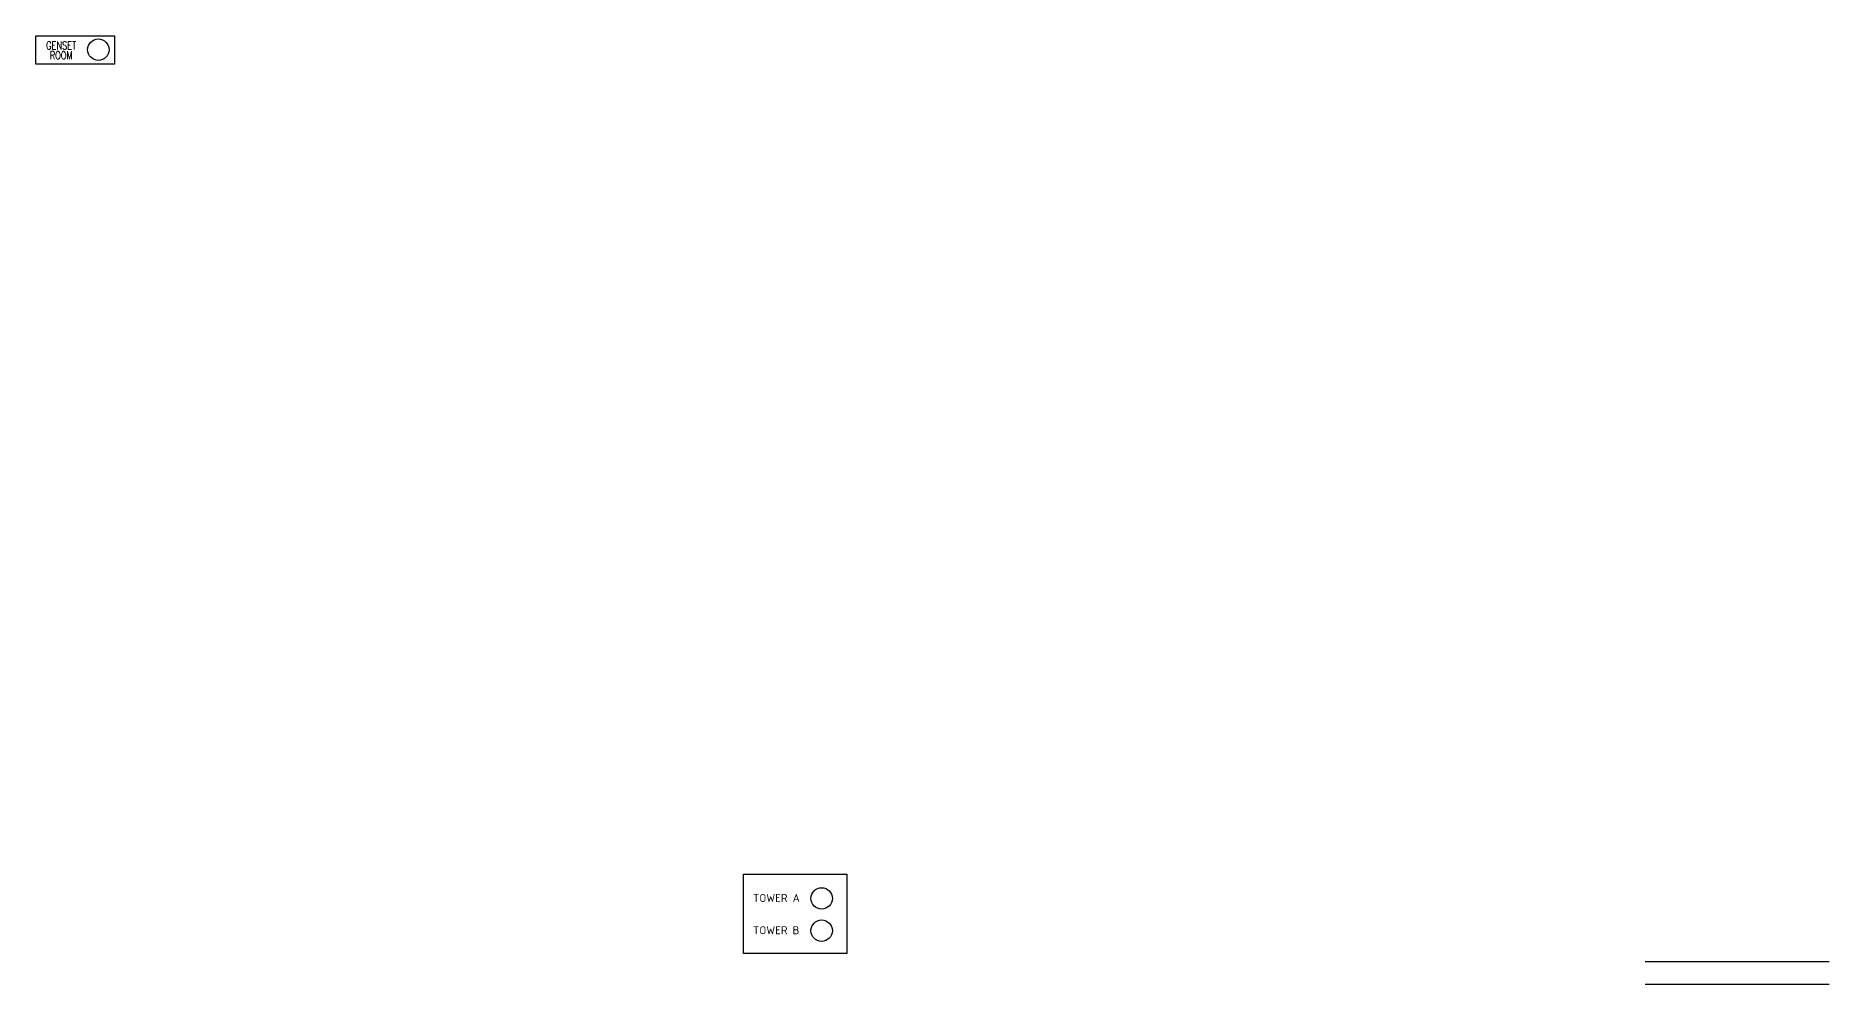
# Model space of a CAD drawing. Extents: x -2888 to 8486, y -2377 to 1555.
# Drawn here: x 7984 to 8486, y 418 to 683 of the extents above; entities that cross this region are included whole.
import ezdxf
from ezdxf.enums import TextEntityAlignment as Align

# ---------------------------------------------------------------- set-up
doc = ezdxf.new("R2010")
doc.units = 0
doc.layers.get('0').update_dxf_attribs({"linetype": 'CONTINUOUS'})
doc.layers.add('EXIST_ROAD', color=6, linetype='CONTINUOUS')
doc.layers.add('MIMIC_SIZE', color=7, linetype='CONTINUOUS')
doc.styles.add('ISOC', font='isocpeur.ttf')
doc.styles.add('PLOT02__REVB$0$NARROW', font='SIMPLEX', dxfattribs={"width": 0.75})

msp = doc.modelspace()

# ---------------------------------------------------------------- linework, layer by layer
at = {"linetype": 'BYBLOCK'}
for p, q in [((8434.188, 424.391, -0.399), (8485.622, 424.391, 0.287)), ((8434.188, 418.046, -0.4), (8485.622, 418.046, 0.286))]:
    msp.add_line(p, q, dxfattribs=at)
at = {"color": 1, "linetype": 'BYBLOCK'}
for centre in [(8001.537, 679.32), (8203.837, 442.009), (8203.837, 432.992)]:
    msp.add_circle(centre, 3, dxfattribs=at)
at = {"layer": 'MIMIC_SIZE', "color": 0}
for points in [[(7984.062, 683.183), (8006.043, 683.183), (8006.043, 675.304), (7984.062, 675.304)], [(8181.997, 448.803), (8210.882, 448.803), (8210.882, 426.57), (8181.997, 426.57)]]:
    msp.add_lwpolyline(points, close=True, dxfattribs=at)

# ---------------------------------------------------------------- texts
at = {"color": 0, "linetype": 'BYBLOCK', "style": 'PLOT02__REVB$0$NARROW', "width": 0.75}
for s, p in [('GENSET', (7991.142, 679.39)), ('ROOM', (7991.142, 676.627))]:
    msp.add_text(s, height=2.2387, dxfattribs=at).set_placement(p, align=Align.CENTER)
at = {"layer": 'EXIST_ROAD', "color": 7, "linetype": 'BYBLOCK', "style": 'ISOC'}
for s, p in [('TOWER A', (8184.664, 441.017, 1.809)), ('TOWER B', (8184.664, 432, 1.809))]:
    msp.add_text(s, height=2.2362, dxfattribs=at).set_placement(p)

doc.saveas('drawing.dxf')
